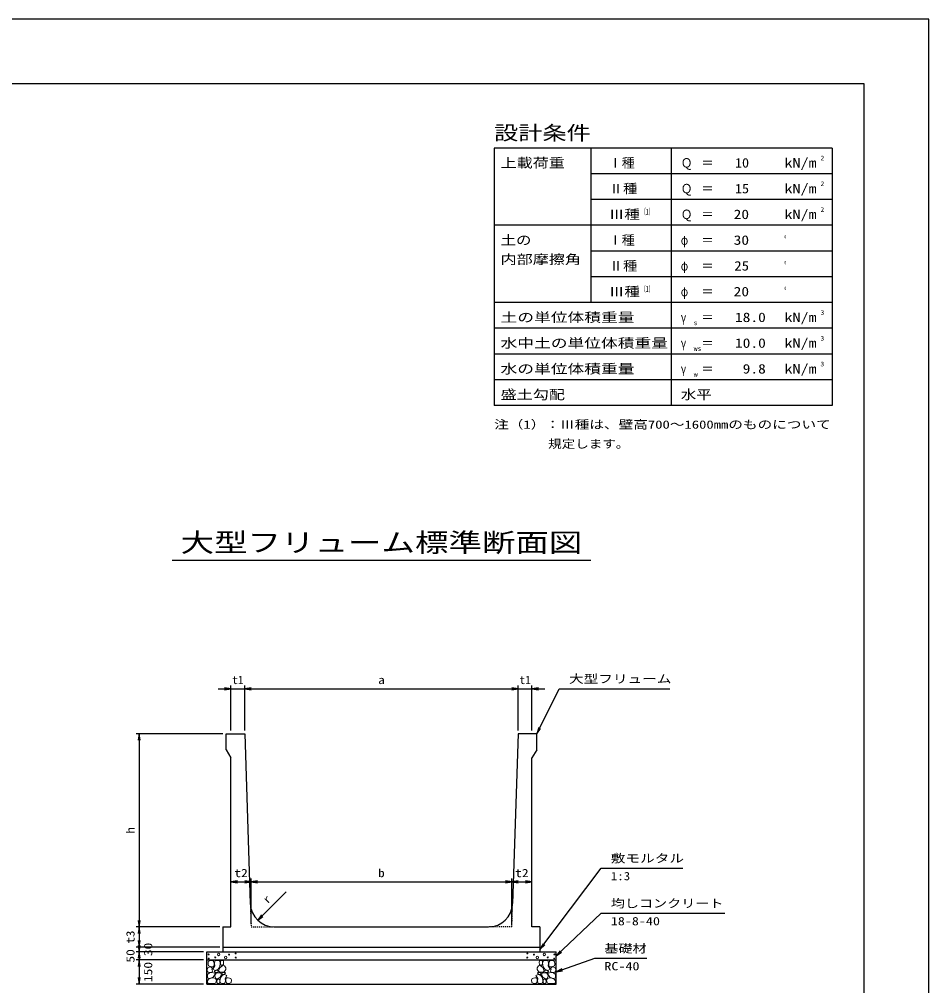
# Model space of a CAD drawing. Units: millimetres at full size. Extents: x 0 to 16820, y 0 to 11880.
# Drawn here: x 11170 to 16820, y 5875 to 11880 of the extents above; entities that cross this region are included whole.
import ezdxf
from ezdxf.enums import TextEntityAlignment as Align

# ---------------------------------------------------------------- set-up
doc = ezdxf.new("R2010")
doc.units = ezdxf.units.MM
doc.linetypes.add('DASHED_SPACED', pattern=[12, 6, -6])
for name, color, linetype, lineweight in [('D-DCR-HCHn', 4, 'Continuous', 9), ('D-STR-DIM', 7, 'Continuous', 25), ('D-STR-STRn', 1, 'Continuous', 25), ('D-STR-TXT', 7, 'Continuous', 25), ('D-TTL', 2, 'Continuous', 25), ('D-TTL-FRAM', 2, 'Continuous', 25), ('D-TTL-LINE', 7, 'Continuous', 25), ('D-TTL-TXT', 7, 'Continuous', 25)]:
    doc.layers.add(name, color=color, linetype=linetype, lineweight=lineweight)
doc.layers.add('D-DOC', color=7, linetype='Continuous')
doc.styles.add('ＭＳ ゴシック', font='')
doc.styles.get('ＭＳ ゴシック').set_extended_font_data('MS Gothic')

# ---------------------------------------------------------------- blocks, each defined once
blk = doc.blocks.new('open_arrow')
at = {"color": 0, "linetype": 'Continuous', "lineweight": -2}
blk.add_lwpolyline([(7.5, 1.25), (0, 0), (7.5, -1.25)], dxfattribs=at)

msp = doc.modelspace()

# ---------------------------------------------------------------- linework, layer by layer
at = {"layer": 'D-DCR-HCHn'}
for points in [[(12373.399, 6028.696), (12357.796, 6032.163), (12343.928, 6025.228), (12342.194, 6009.626), (12345.661, 5997.491), (12362.997, 5992.29), (12375.132, 5992.29), (12380.333, 6000.958), (12380.333, 6020.028)], [(12387.267, 6030.429), (12382.067, 6014.827), (12383.8, 5997.491), (12371.665, 5978.421), (12387.267, 5969.753), (12404.603, 5978.421), (12415.005, 5992.29), (12418.472, 6014.827), (12415.005, 6026.962), (12404.603, 6032.163)], [(12420.206, 6026.962), (12420.206, 6006.159), (12428.874, 6000.958), (12437.542, 6006.159), (12439.275, 6018.294), (12437.542, 6028.696), (12425.407, 6032.163)], [(14419.794, 6026.962), (14419.794, 6006.159), (14411.126, 6000.958), (14402.458, 6006.159), (14400.725, 6018.294), (14402.458, 6028.696), (14414.593, 6032.163)], [(14452.733, 6030.429), (14457.933, 6014.827), (14456.2, 5997.491), (14468.335, 5978.421), (14452.733, 5969.753), (14435.397, 5978.421), (14424.995, 5992.29), (14421.528, 6014.827), (14424.995, 6026.962), (14435.397, 6032.163)], [(14466.601, 6028.696), (14482.204, 6032.163), (14496.072, 6025.228), (14497.806, 6009.626), (14494.339, 5997.491), (14477.003, 5992.29), (14464.868, 5992.29), (14459.667, 6000.958), (14459.667, 6020.028)], [(12340.46, 5985.356), (12335.26, 5969.753), (12342.194, 5959.352), (12359.53, 5957.618), (12371.366, 5962.699), (12366.464, 5974.954), (12369.932, 5981.889), (12362.997, 5988.823), (12352.596, 5992.29)], [(12373.366, 5927.757), (12386.208, 5947.019), (12384.603, 5951.834), (12366.946, 5956.65), (12350.894, 5955.045), (12339.658, 5945.414), (12338.052, 5934.177), (12339.658, 5922.941), (12352.499, 5919.731)], [(12390.735, 5969.753), (12382.067, 5962.819), (12385.534, 5957.618), (12397.669, 5957.618), (12402.87, 5959.352), (12406.337, 5966.286), (12401.136, 5971.487)], [(12418.311, 5927.757), (12426.337, 5947.019), (12419.916, 5955.045), (12400.654, 5955.045), (12392.628, 5951.834), (12384.603, 5940.598), (12384.603, 5930.967), (12392.628, 5918.125), (12402.259, 5916.52)], [(12416.739, 5988.823), (12408.071, 5968.02), (12415.005, 5959.352), (12435.808, 5959.352), (12444.476, 5962.819), (12453.144, 5974.954), (12453.144, 5985.356), (12444.476, 5999.224), (12434.074, 6000.958)], [(12445.599, 5889.232), (12450.415, 5903.679), (12448.81, 5919.731), (12460.046, 5937.388), (12445.599, 5945.414), (12429.548, 5937.388), (12419.916, 5924.546), (12416.706, 5903.679), (12419.916, 5892.443), (12429.548, 5887.627)], [(12442.389, 5945.414), (12450.415, 5951.834), (12447.204, 5956.65), (12435.968, 5956.65), (12431.153, 5955.045), (12427.942, 5948.624), (12432.758, 5943.808)], [(14394.401, 5889.232), (14389.585, 5903.679), (14391.19, 5919.731), (14379.954, 5937.388), (14394.401, 5945.414), (14410.452, 5937.388), (14420.084, 5924.546), (14423.294, 5903.679), (14420.084, 5892.443), (14410.452, 5887.627)], [(14423.261, 5988.823), (14431.929, 5968.02), (14424.995, 5959.352), (14404.192, 5959.352), (14395.524, 5962.819), (14386.856, 5974.954), (14386.856, 5985.356), (14395.524, 5999.224), (14405.926, 6000.958)], [(14397.611, 5945.414), (14389.585, 5951.834), (14392.796, 5956.65), (14404.032, 5956.65), (14408.847, 5955.045), (14412.058, 5948.624), (14407.242, 5943.808)], [(14421.689, 5927.757), (14413.663, 5947.019), (14420.084, 5955.045), (14439.346, 5955.045), (14447.372, 5951.834), (14455.397, 5940.598), (14455.397, 5930.967), (14447.372, 5918.125), (14437.741, 5916.52)], [(14449.265, 5969.753), (14457.933, 5962.819), (14454.466, 5957.618), (14442.331, 5957.618), (14437.13, 5959.352), (14433.663, 5966.286), (14438.864, 5971.487)], [(14466.634, 5927.757), (14453.792, 5947.019), (14455.397, 5951.834), (14473.054, 5956.65), (14489.106, 5955.045), (14500.342, 5945.414), (14501.948, 5934.177), (14500.342, 5922.941), (14487.501, 5919.731)], [(14499.54, 5985.356), (14504.74, 5969.753), (14497.806, 5959.352), (14480.47, 5957.618), (14468.634, 5962.699), (14473.536, 5974.954), (14470.068, 5981.889), (14477.003, 5988.823), (14487.404, 5992.29)], [(12379.787, 5887.627), (12391.023, 5892.443), (12394.234, 5908.494), (12387.813, 5919.731), (12376.577, 5922.941), (12362.13, 5921.336), (12346.078, 5914.915), (12338.052, 5905.284), (12338.052, 5894.048), (12342.868, 5887.627), (12362.13, 5889.232)], [(12415.101, 5892.443), (12415.101, 5911.705), (12407.075, 5916.52), (12399.049, 5911.705), (12397.444, 5900.469), (12399.049, 5890.837), (12410.285, 5887.627)], [(12458.441, 5890.837), (12472.887, 5887.627), (12485.729, 5894.048), (12487.334, 5908.494), (12484.124, 5919.731), (12468.072, 5924.546), (12456.836, 5924.546), (12452.02, 5916.52), (12452.02, 5898.863)], [(14381.559, 5890.837), (14367.113, 5887.627), (14354.271, 5894.048), (14352.666, 5908.494), (14355.876, 5919.731), (14371.928, 5924.546), (14383.164, 5924.546), (14387.98, 5916.52), (14387.98, 5898.863)], [(14424.899, 5892.443), (14424.899, 5911.705), (14432.925, 5916.52), (14440.951, 5911.705), (14442.556, 5900.469), (14440.951, 5890.837), (14429.715, 5887.627)], [(14460.213, 5887.627), (14448.977, 5892.443), (14445.766, 5908.494), (14452.187, 5919.731), (14463.423, 5922.941), (14477.87, 5921.336), (14493.922, 5914.915), (14501.948, 5905.284), (14501.948, 5894.048), (14497.132, 5887.627), (14477.87, 5889.232)]]:
    msp.add_lwpolyline(points, close=True, dxfattribs=at)
for centre, radius in [((12345.727, 6068.955), 3), ((12408.336, 6068.955), 7.5), ((12472.708, 6068.164), 3), ((12513.131, 6075.006), 3), ((14326.869, 6075.006), 3), ((14367.292, 6068.164), 3), ((14431.664, 6068.955), 7.5), ((14494.273, 6068.955), 3), ((12346.869, 6043.91), 3), ((12387.292, 6050.752), 3), ((12451.664, 6049.961), 7.5), ((12514.273, 6049.961), 3), ((14325.727, 6049.961), 3), ((14388.336, 6049.961), 7.5), ((14452.708, 6050.752), 3), ((14493.131, 6043.91), 3)]:
    msp.add_circle(centre, radius, dxfattribs=at)
at = {"layer": 'D-STR-DIM'}
for p, q in [((12405, 7720), (12650, 7720)), ((12485, 7460), (12485, 7740)), ((12570, 7460), (12570, 7740)), ((12570, 7460), (12570, 7740)), ((12570, 7720), (14270, 7720)), ((14190, 7720), (14435, 7720)), ((14270, 7460), (14270, 7740)), ((14270, 7460), (14270, 7740)), ((14355, 7460), (14355, 7740)), ((12435, 7440), (11895, 7440)), ((11915, 7440), (11915, 6240)), ((12485, 6520), (12610, 6520)), ((12610, 6260), (12610, 6540)), ((12610, 6260), (12610, 6540)), ((12610, 6520), (14230, 6520)), ((14230, 6260), (14230, 6540)), ((14230, 6260), (14230, 6540)), ((14230, 6520), (14355, 6520)), ((12650.799, 6282.182), (12827.576, 6458.958)), ((12415, 6240), (11895, 6240)), ((12415, 6240), (11895, 6240)), ((11915, 6240), (11915, 6115)), ((11915, 6195), (11915, 6005)), ((11915, 6165), (11915, 5955)), ((12415, 6115), (11895, 6115)), ((12415, 6115), (11895, 6115)), ((12315, 6085), (11895, 6085)), ((12315, 6085), (11895, 6085)), ((12315, 6035), (11895, 6035)), ((12315, 6035), (11895, 6035)), ((11915, 6035), (11915, 5885)), ((12315, 5885), (11895, 5885))]:
    msp.add_line(p, q, dxfattribs=at)
msp.add_lwpolyline([(14385, 7440), (14525, 7720), (14565, 7720), (15210.736, 7720)], dxfattribs=at)
at = {"layer": 'D-STR-STRn'}
for p, q in [((12455, 7440), (12570, 7440)), ((12455, 7340), (12455, 7440)), ((12570, 7440), (12605.167, 6385.003)), ((14270, 7440), (14234.833, 6385.003)), ((14385, 7440), (14270, 7440)), ((14385, 7340), (14385, 7440)), ((12455, 7340), (12485, 7290)), ((14385, 7340), (14355, 7290)), ((12485, 6240), (12485, 7290)), ((14355, 6240), (14355, 7290)), ((12435, 6240), (12435, 6115)), ((12435, 6240), (12485, 6240)), ((12755.083, 6240), (14084.917, 6240)), ((14405, 6240), (14355, 6240)), ((14405, 6240), (14405, 6115)), ((12335, 5885), (12335, 6085)), ((12335, 6085), (14505, 6085)), ((12435, 6115), (14405, 6115)), ((12435, 6115), (12435, 6085)), ((14405, 6115), (14405, 6085)), ((14505, 5885), (14505, 6085)), ((12335, 6035), (14505, 6035)), ((12335, 5885), (14505, 5885))]:
    msp.add_line(p, q, dxfattribs=at)
at = {"layer": 'D-STR-STRn', "color": 2, "linetype": 'DASHED_SPACED'}
for p, q in [((12605.167, 6385.003), (12610, 6240)), ((14230, 6240), (14234.833, 6385.003)), ((12610, 6240), (12755.083, 6240)), ((14230, 6240), (14084.917, 6240))]:
    msp.add_line(p, q, dxfattribs=at)
at = {"layer": 'D-STR-STRn'}
for centre, start, end in [((12755.083, 6390), 181.90915, 270), ((14084.917, 6390), 270, 358.09085)]:
    msp.add_arc(centre, 150, start, end, dxfattribs=at)
at = {"layer": 'D-STR-TXT'}
for points in [[(14405, 6100), (14785, 6605), (14825, 6605), (15291.65, 6605)], [(14505, 6060), (14785, 6325), (14825, 6325), (15552.817, 6325)], [(14505, 5960), (14745, 6045), (14785, 6045), (15067.944, 6045)]]:
    msp.add_lwpolyline(points, dxfattribs=at)
at = {"layer": 'D-TTL'}
for points in [[(0, 0), (16820, 0), (16820, 11880), (0, 11880)], [(400, 400), (16420, 400), (16420, 11480), (400, 11480)]]:
    msp.add_lwpolyline(points, close=True, dxfattribs=at)
at = {"layer": 'D-TTL-FRAM'}
for p, q in [((16220, 11080), (14120, 11080)), ((14120, 11080), (14120, 9480)), ((16220, 11080), (16220, 9480)), ((16220, 9480), (14120, 9480))]:
    msp.add_line(p, q, dxfattribs=at)
at = {"layer": 'D-TTL-LINE'}
for p, q in [((14720, 11080), (14720, 10120)), ((15220, 11080), (15220, 9480)), ((16220, 10920), (14720, 10920)), ((16220, 10760), (14720, 10760)), ((16220, 10600), (14120, 10600)), ((16220, 10440), (14720, 10440)), ((16220, 10280), (14720, 10280)), ((16220, 10120), (14120, 10120)), ((16220, 9960), (14120, 9960)), ((16220, 9800), (14120, 9800)), ((16220, 9640), (14120, 9640))]:
    msp.add_line(p, q, dxfattribs=at)
at = {"layer": 'D-TTL-TXT'}
msp.add_line((12120, 8520), (14720, 8520), dxfattribs=at)

# ---------------------------------------------------------------- block references
at = {"layer": 'D-STR-DIM', "xscale": 5.33, "yscale": 5.33}
for p, rotation in [((12485, 7720), 180), ((14270, 7720), 180), ((14270, 7720), 180), ((14385, 7440), 63.4), ((11915, 7440), 270), ((12610, 6520), 180), ((14230, 6520), 180), ((14355, 6520), 180), ((12650.799, 6282.182), 45), ((11915, 6240), 90), ((11915, 6240), 270), ((11915, 6115), 90), ((11915, 6115), 90), ((11915, 6085), 90), ((11915, 6085), 270), ((11915, 6035), 270), ((11915, 6035), 270), ((11915, 5885), 90)]:
    msp.add_blockref('open_arrow', p, dxfattribs=dict(at, rotation=rotation))
for p in [(12570, 7720), (12570, 7720), (14355, 7720), (12485, 6520), (12610, 6520), (14230, 6520)]:
    msp.add_blockref('open_arrow', p, dxfattribs=at)
at = {"layer": 'D-STR-TXT', "xscale": 5.33, "yscale": 5.33}
for p, rotation in [((14405, 6100), 53), ((14505, 6060), 43.4), ((14505, 5960), 19.5)]:
    msp.add_blockref('open_arrow', p, dxfattribs=dict(at, rotation=rotation))

# ---------------------------------------------------------------- texts
at = {"layer": 'D-DOC', "style": 'ＭＳ ゴシック'}
for s, width, p in [('注（1）：Ⅲ種は、壁高700～1600mmのものについて', 1.3, (14120, 9320.667)), ('\u3000\u3000\u3000\u3000規定します。', 1.2, (14120, 9200.667))]:
    msp.add_text(s, height=51.32, dxfattribs=dict(at, width=width)).set_placement(p, align=Align.BOTTOM_LEFT)
at = {"layer": 'D-STR-DIM', "style": 'ＭＳ ゴシック', "width": 1.3}
msp.add_text('大型フリューム', height=51.32, dxfattribs=at).set_placement((14585, 7740), align=Align.BOTTOM_LEFT)
at = {"layer": 'D-STR-DIM', "style": 'ＭＳ ゴシック'}
for p in [(12527.5, 7775), (14312.5, 7775)]:
    msp.add_text('t1', height=51.32, dxfattribs=at).set_placement(p, align=Align.MIDDLE_CENTER)
for s, width, p in [('a', 1.2, (13420, 7775)), ('t2', 1.2, (12547.5, 6575)), ('b', 1.15, (13420, 6575)), ('t2', 1.2, (14292.5, 6575))]:
    msp.add_text(s, height=51.32, dxfattribs=dict(at, width=width)).set_placement(p, align=Align.MIDDLE_CENTER)
for s, width, p in [('h', 1.15, (11860, 6840)), ('t3', 1.15, (11860, 6177.5)), ('30', 1.2, (11970, 6100)), ('50', 1.2, (11860, 6060)), ('150', 1.2, (11970, 5960))]:
    msp.add_text(s, height=51.32, rotation=90, dxfattribs=dict(at, width=width)).set_placement(p, align=Align.MIDDLE_CENTER)
msp.add_text('r', height=51.32, rotation=45, dxfattribs=at).set_placement((12725.094, 6371.562), align=Align.BOTTOM_LEFT)
at = {"layer": 'D-STR-TXT', "style": 'ＭＳ ゴシック'}
for s, width, p in [('敷モルタル', 1.3, (14845, 6625)), ('1:3', 1.15, (14845, 6515)), ('均しコンクリート', 1.25, (14845, 6345)), ('18-8-40', 1.25, (14845, 6235)), ('基礎材', 1.25, (14805, 6065)), ('RC-40', 1.25, (14805, 5955))]:
    msp.add_text(s, height=51.32, dxfattribs=dict(at, width=width)).set_placement(p, align=Align.BOTTOM_LEFT)
at = {"layer": 'D-TTL-TXT', "style": 'ＭＳ ゴシック'}
for s, height, width, p in [('設計条件', 87.98, 1.25, (14120, 11104)), ('上載荷重', 58.65, 1.25, (14160, 10941.333)), ('Ｑ', 58.65, 0.9, (15280, 10941.333)), ('＝', 58.65, 0.95, (15408, 10941.333)), ('kN/m', 58.65, 1.25, (15924, 10941.333)), ('2', 29.33, 1.15, (16148, 10994.667)), ('2', 29.33, 1.15, (16148, 10834.667)), ('Ⅱ種', 58.65, 1.1, (14833.333, 10781.333)), ('Ｑ', 58.65, 0.9, (15280, 10781.333)), ('＝', 58.65, 0.95, (15408, 10781.333)), ('kN/m', 58.65, 1.25, (15924, 10781.333)), ('Ⅲ種', 58.65, 1.2, (14833.333, 10621.333)), ('（1）', 36.66, 0.6, (15031.179, 10655.282)), ('Ｑ', 58.65, 0.9, (15280, 10621.333)), ('kN/m', 58.65, 1.25, (15924, 10621.333)), ('2', 29.33, 1.15, (16148, 10674.667)), ('＝', 58.65, 0.95, (15408, 10621.333)), ('土の', 58.65, 1.2, (14160, 10461.333)), ('φ', 58.65, 0.75, (15280, 10461.333)), ('＝', 58.65, 0.95, (15408, 10461.333)), ('°', 58.65, 0.3, (15924, 10461.333)), ('内部摩擦角', 58.65, 1.25, (14160, 10341.333)), ('Ⅱ種', 58.65, 1.1, (14833.333, 10301.333)), ('φ', 58.65, 0.75, (15280, 10301.333)), ('＝', 58.65, 0.95, (15408, 10301.333)), ('°', 58.65, 0.3, (15924, 10301.333)), ('Ⅲ種', 58.65, 1.2, (14833.333, 10141.333)), ('（1）', 36.66, 0.6, (15031.179, 10175.282)), ('φ', 58.65, 0.75, (15280, 10141.333)), ('°', 58.65, 0.3, (15924, 10141.333)), ('＝', 58.65, 0.95, (15408, 10141.333)), ('土の単位体積重量', 58.65, 1.3, (14160, 9981.333)), ('γ', 58.65, 0.75, (15280, 9981.333)), ('＝', 58.65, 0.95, (15408, 9981.333)), ('kN/m', 58.65, 1.25, (15924, 9981.333)), ('3', 29.33, 1.15, (16148, 10034.667)), ('s', 29.33, 1.15, (15360, 9970.667)), ('3', 29.33, 1.15, (16148, 9874.667)), ('水中土の単位体積重量', 58.65, 1.3, (14160, 9821.333)), ('γ', 58.65, 0.75, (15280, 9821.333)), ('＝', 58.65, 0.95, (15408, 9821.333)), ('kN/m', 58.65, 1.25, (15924, 9821.333)), ('ws', 29.33, 1.2, (15360, 9810.667)), ('水の単位体積重量', 58.65, 1.3, (14160, 9661.333)), ('kN/m', 58.65, 1.25, (15924, 9661.333)), ('3', 29.33, 1.15, (16148, 9714.667)), ('γ', 58.65, 0.75, (15280, 9661.333)), ('w', 29.33, 1.25, (15360, 9650.667)), ('＝', 58.65, 0.95, (15408, 9661.333)), ('盛土勾配', 58.65, 1.25, (14160, 9501.333)), ('水平', 58.65, 1.2, (15280, 9501.333))]:
    msp.add_text(s, height=height, dxfattribs=dict(at, width=width)).set_placement(p, align=Align.BOTTOM_LEFT)
for p in [(14833.333, 10941.333), (14833.333, 10461.333)]:
    msp.add_text('Ⅰ種', height=58.65, dxfattribs=at).set_placement(p, align=Align.BOTTOM_LEFT)
for s, width, p in [('10', 1.1, (15704, 10941.333)), ('15', 1.1, (15704, 10781.333)), ('20', 1.2, (15704, 10621.333)), ('30', 1.2, (15704, 10461.333)), ('25', 1.15, (15704, 10301.333)), ('20', 1.2, (15704, 10141.333)), ('18.0', 1.2, (15808, 9981.333)), ('10.0', 1.2, (15808, 9821.333)), ('9.8', 1.2, (15808, 9661.333))]:
    msp.add_text(s, height=58.65, dxfattribs=dict(at, width=width)).set_placement(p, align=Align.BOTTOM_RIGHT)
at = {"layer": 'D-TTL-TXT', "style": 'ＭＳ ゴシック', "width": 1.3}
msp.add_text('大型フリューム標準断面図', height=117.3, dxfattribs=at).set_placement((13420, 8535), align=Align.BOTTOM_CENTER)

doc.saveas('drawing.dxf')
